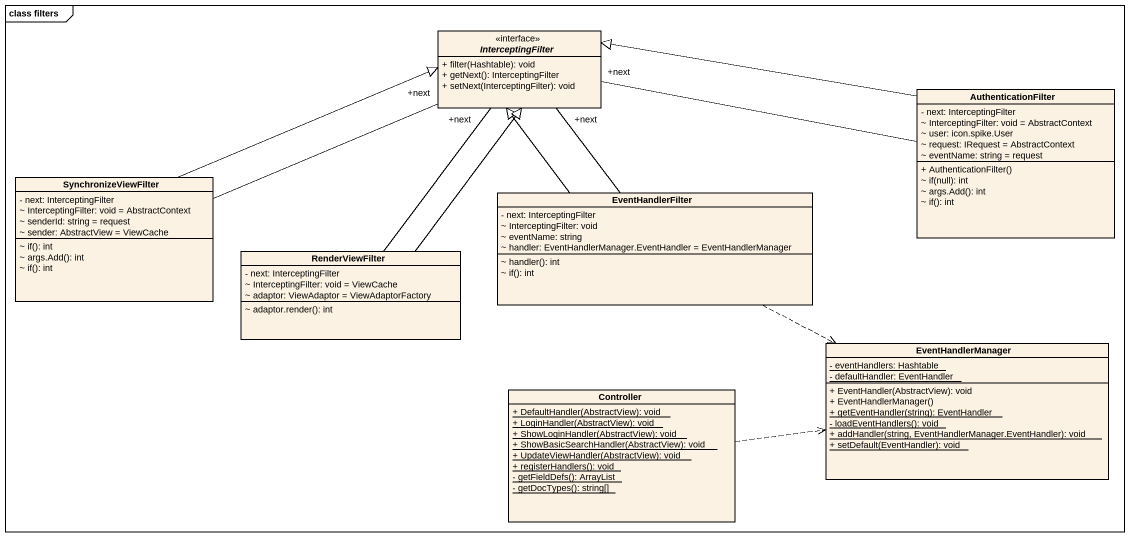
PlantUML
@startuml
mainframe class filters
hide circle
hide empty members
skinparam classAttributeIconSize 0
interface InterceptingFilter <<interface>> {
  + filter(Hashtable): void
  + getNext(): InterceptingFilter
  + setNext(InterceptingFilter): void
}
class AuthenticationFilter {
  - next: InterceptingFilter
  ~ InterceptingFilter: void = AbstractContext
  ~ user: icon.spike.User
  ~ request: IRequest = AbstractContext
  ~ eventName: string = request
  + AuthenticationFilter()
  ~ if(null): int
  ~ args.Add(): int
  ~ if(): int
}
class SynchronizeViewFilter {
  - next: InterceptingFilter
  ~ InterceptingFilter: void = AbstractContext
  ~ senderId: string = request
  ~ sender: AbstractView = ViewCache
  ~ if(): int
  ~ args.Add(): int
  ~ if(): int
}
class EventHandlerFilter {
  - next: InterceptingFilter
  ~ InterceptingFilter: void
  ~ eventName: string
  ~ handler: EventHandlerManager.EventHandler = EventHandlerManager
  ~ handler(): int
  ~ if(): int
}
class RenderViewFilter {
  - next: InterceptingFilter
  ~ InterceptingFilter: void = ViewCache
  ~ adaptor: ViewAdaptor = ViewAdaptorFactory
  ~ adaptor.render(): int
}
class EventHandlerManager {
  {static} - eventHandlers: Hashtable
  {static} - defaultHandler: EventHandler
  + EventHandler(AbstractView): void
  + EventHandlerManager()
  {static} + getEventHandler(string): EventHandler
  {static} - loadEventHandlers(): void
  {static} + addHandler(string, EventHandlerManager.EventHandler): void
  {static} + setDefault(EventHandler): void
}
class Controller {
  {static} + DefaultHandler(AbstractView): void
  {static} + LoginHandler(AbstractView): void
  {static} + ShowLoginHandler(AbstractView): void
  {static} + ShowBasicSearchHandler(AbstractView): void
  {static} + UpdateViewHandler(AbstractView): void
  {static} + registerHandlers(): void
  {static} - getFieldDefs(): ArrayList
  {static} - getDocTypes(): string[]
}
AuthenticationFilter -left- "+next" InterceptingFilter
AuthenticationFilter -left-|> InterceptingFilter
SynchronizeViewFilter -right- "+next" InterceptingFilter
SynchronizeViewFilter -right-|> InterceptingFilter
EventHandlerFilter -up- "+next" InterceptingFilter
EventHandlerFilter -up-|> InterceptingFilter
EventHandlerFilter .right.> EventHandlerManager
RenderViewFilter -up- "+next" InterceptingFilter
RenderViewFilter -up-|> InterceptingFilter
Controller .right.> EventHandlerManager
@enduml
